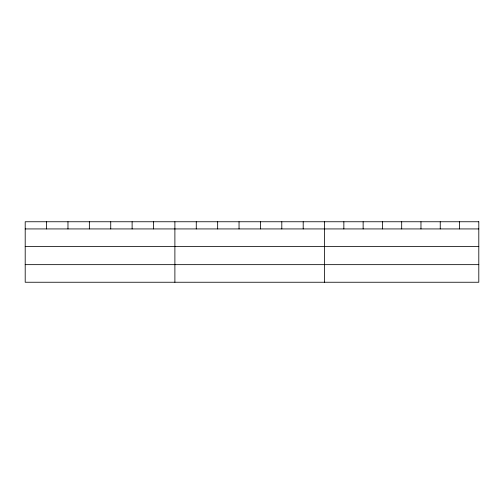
<?xml version="1.0" encoding="UTF-8"?>
<svg xmlns="http://www.w3.org/2000/svg" width="504" height="504" viewBox="0 0 504 504"><rect width="100%" height="100%" fill="white"/><g stroke="black" fill="none" stroke-linecap="round" stroke-linejoin="round"><path stroke-width="0.76" d="M25.2 228.929L478.8 228.929M25.2 246.525L478.8 246.525M25.2 264.65L478.8 264.65M459.522 221.754L459.522 228.929M440.244 221.754L440.244 228.929M420.966 221.754L420.966 228.929M401.688 221.754L401.688 228.929M382.41 221.754L382.41 228.929M363.132 221.754L363.132 228.929M343.854 221.754L343.854 228.929M324.576 221.754L324.576 282.246M303.194 221.754L303.194 228.929M281.805 221.754L281.805 228.929M260.423 221.754L260.423 228.929M239.041 221.754L239.041 228.929M217.659 221.754L217.659 228.929M196.27 221.754L196.27 228.929M174.888 221.754L174.888 282.246M153.506 221.754L153.506 228.929M132.117 221.754L132.117 228.929M110.735 221.754L110.735 228.929M89.353 221.754L89.353 228.929M67.971 221.754L67.971 228.929M46.582 221.754L46.582 228.929M478.8 221.754L25.2 221.754L25.2 282.246L478.8 282.246L478.8 221.754"/></g></svg>
